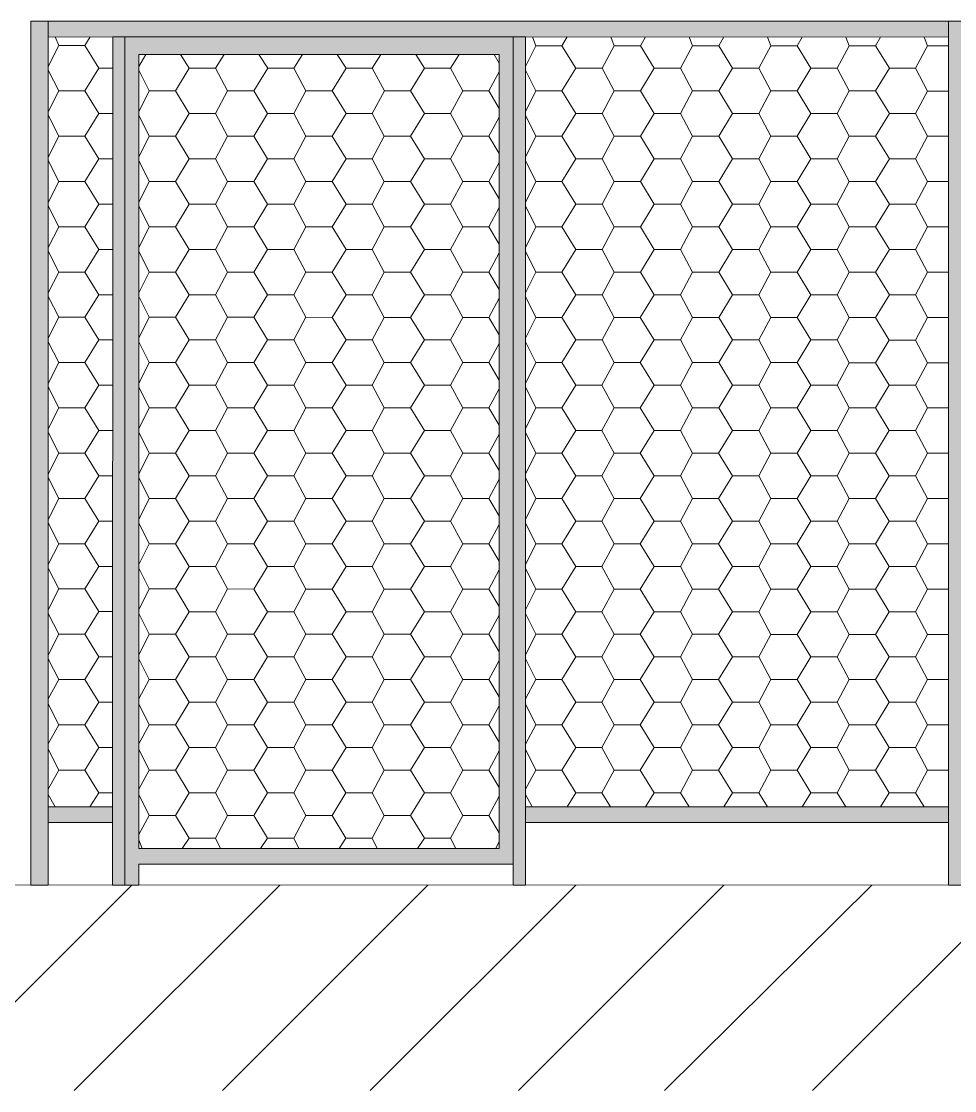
# Model space of a CAD drawing. Extents: x 3377 to 3790, y 1673 to 1846.
# Drawn here: x 3518.542 to 3520.81, y 1736.674 to 1739.272 of the extents above; entities that cross this region are included whole.
import ezdxf

# ---------------------------------------------------------------- set-up
doc = ezdxf.new("R2010")
doc.units = 0
doc.header["$LTSCALE"] = 2
doc.layers.add('PDF7_0', color=7, linetype='Continuous', true_color=0xc6c6c6)
doc.layers.add('PDF7_13-CORTE', color=7, linetype='Continuous', true_color=0xe3e3e3)
doc.layers.add('PDF7_07-HACHURIADO', color=7, linetype='Continuous')

msp = doc.modelspace()

# ---------------------------------------------------------------- linework, layer by layer
at = {"layer": 'PDF7_0', "color": 7, "lineweight": 0}
for points in [[(3518.5653, 1739.2725), (3518.5651, 1737.1737)], [(3520.7953, 1739.2724), (3520.7951, 1737.1736)], [(3519.7035, 1739.2344), (3519.7374, 1739.2344), (3519.7373, 1737.2244), (3518.8275, 1737.2245), (3518.8275, 1737.1737), (3518.7936, 1737.1737), (3518.7938, 1739.2345), (3518.8276, 1739.2344), (3519.7374, 1739.2344), (3519.7374, 1739.1921)], [(3519.767, 1739.2344), (3519.7669, 1737.1736)]]:
    msp.add_lwpolyline(points, dxfattribs=at)
for points in [[(3518.5653, 1739.2725), (3518.6076, 1739.2725), (3518.6074, 1737.1737), (3518.5651, 1737.1737)], [(3518.6074, 1737.1737), (3518.6076, 1739.2725)], [(3520.7953, 1739.2724), (3520.7953, 1739.2343), (3518.6076, 1739.2345), (3518.6076, 1739.2725)], [(3520.7953, 1739.2724), (3520.8334, 1739.2724), (3520.8332, 1737.1736), (3520.7951, 1737.1736)], [(3518.7642, 1739.2345), (3518.7938, 1739.2345), (3518.7936, 1737.1737), (3518.764, 1737.1737)], [(3519.7374, 1739.2344), (3519.767, 1739.2344), (3519.7669, 1737.1736), (3519.7373, 1737.1737)], [(3519.7034, 1737.2625), (3519.7035, 1739.1921), (3518.8276, 1739.1921), (3518.8275, 1737.2626)], [(3518.764, 1737.3641), (3518.764, 1737.3261), (3518.6075, 1737.3261), (3518.6075, 1737.3641)], [(3520.7951, 1737.364), (3520.7951, 1737.3259), (3519.7669, 1737.326), (3519.7669, 1737.3641)]]:
    msp.add_lwpolyline(points, close=True, dxfattribs=at)
at = {"layer": 'PDF7_0', "lineweight": 0}
for points in [[(3518.6245, 1739.2345), (3518.633, 1739.2133), (3518.6964, 1739.2133), (3518.7091, 1739.2345)], [(3519.7839, 1739.2344), (3519.7924, 1739.2132), (3519.8559, 1739.2132), (3519.8686, 1739.2344)], [(3519.9744, 1739.2344), (3519.9828, 1739.2132), (3520.0463, 1739.2132), (3520.059, 1739.2344)], [(3520.1648, 1739.2344), (3520.1732, 1739.2132), (3520.2367, 1739.2132), (3520.2494, 1739.2344)], [(3520.3552, 1739.2343), (3520.3637, 1739.2132), (3520.4271, 1739.2132), (3520.4398, 1739.2343)], [(3520.5456, 1739.2343), (3520.5541, 1739.2132), (3520.6175, 1739.2132), (3520.6302, 1739.2343)], [(3520.736, 1739.2343), (3520.7445, 1739.2132), (3520.7953, 1739.2132)], [(3518.6076, 1739.1625), (3518.633, 1739.2133)], [(3518.6964, 1739.2133), (3518.7303, 1739.1583), (3518.7641, 1739.1583)], [(3519.767, 1739.1625), (3519.7924, 1739.2132)], [(3519.8559, 1739.2132), (3519.8897, 1739.1582), (3519.9532, 1739.1582), (3519.9828, 1739.2132)], [(3520.0463, 1739.2132), (3520.0801, 1739.1582), (3520.1436, 1739.1582), (3520.1732, 1739.2132)], [(3520.2367, 1739.2132), (3520.2706, 1739.1582), (3520.334, 1739.1582), (3520.3637, 1739.2132)], [(3520.4271, 1739.2132), (3520.461, 1739.1582), (3520.5244, 1739.1582), (3520.5541, 1739.2132)], [(3520.6175, 1739.2132), (3520.6514, 1739.1582), (3520.7149, 1739.1582), (3520.7445, 1739.2132)], [(3518.8276, 1739.1625), (3518.8445, 1739.1921)], [(3518.9292, 1739.1921), (3518.9503, 1739.1583), (3519.0138, 1739.1583), (3519.035, 1739.1921)], [(3519.1196, 1739.1921), (3519.1408, 1739.1583), (3519.2042, 1739.1583), (3519.2254, 1739.1921)], [(3519.31, 1739.1921), (3519.3312, 1739.1582), (3519.3946, 1739.1582), (3519.4158, 1739.1921)], [(3519.5004, 1739.1921), (3519.5216, 1739.1582), (3519.5851, 1739.1582), (3519.6062, 1739.1921)], [(3519.7035, 1739.1709), (3519.6908, 1739.1921)], [(3518.6076, 1739.1541), (3518.633, 1739.1033), (3518.6964, 1739.1033), (3518.7303, 1739.1583)], [(3518.8276, 1739.1541), (3518.853, 1739.1033), (3518.9165, 1739.1033), (3518.9503, 1739.1583)], [(3519.0138, 1739.1583), (3519.0434, 1739.1033), (3519.1069, 1739.1033), (3519.1408, 1739.1583)], [(3519.2042, 1739.1583), (3519.2338, 1739.1032), (3519.2973, 1739.1032), (3519.3312, 1739.1582)], [(3519.3946, 1739.1582), (3519.4243, 1739.1032), (3519.4877, 1739.1032), (3519.5216, 1739.1582)], [(3519.5851, 1739.1582), (3519.6147, 1739.1032), (3519.6781, 1739.1032), (3519.7035, 1739.0609)], [(3519.767, 1739.154), (3519.7924, 1739.1032), (3519.8559, 1739.1032), (3519.8897, 1739.1582)], [(3519.9532, 1739.1582), (3519.9828, 1739.1032), (3520.0463, 1739.1032), (3520.0801, 1739.1582)], [(3520.1436, 1739.1582), (3520.1732, 1739.1032), (3520.2367, 1739.1032), (3520.2706, 1739.1582)], [(3520.334, 1739.1582), (3520.3636, 1739.1032), (3520.4271, 1739.1032), (3520.461, 1739.1582)], [(3520.5244, 1739.1582), (3520.5541, 1739.1032), (3520.6175, 1739.1032), (3520.6514, 1739.1582)], [(3520.7149, 1739.1582), (3520.7445, 1739.1031), (3520.7953, 1739.1031)], [(3519.6781, 1739.1032), (3519.7035, 1739.1498)], [(3518.6076, 1739.0525), (3518.633, 1739.1033)], [(3518.6964, 1739.1033), (3518.7303, 1739.0483), (3518.7641, 1739.0483)], [(3518.8276, 1739.0525), (3518.853, 1739.1033)], [(3518.9165, 1739.1033), (3518.9503, 1739.0483), (3519.0138, 1739.0483), (3519.0434, 1739.1033)], [(3519.1069, 1739.1033), (3519.1407, 1739.0482), (3519.2042, 1739.0482), (3519.2338, 1739.1032)], [(3519.2973, 1739.1032), (3519.3312, 1739.0482), (3519.3946, 1739.0482), (3519.4243, 1739.1032)], [(3519.4877, 1739.1032), (3519.5216, 1739.0482), (3519.585, 1739.0482), (3519.6147, 1739.1032)], [(3519.767, 1739.0524), (3519.7924, 1739.1032)], [(3519.8559, 1739.1032), (3519.8897, 1739.0482), (3519.9532, 1739.0482), (3519.9828, 1739.1032)], [(3520.0463, 1739.1032), (3520.0801, 1739.0482), (3520.1436, 1739.0482), (3520.1732, 1739.1032)], [(3520.2367, 1739.1032), (3520.2706, 1739.0482), (3520.334, 1739.0482), (3520.3636, 1739.1032)], [(3520.4271, 1739.1032), (3520.461, 1739.0482), (3520.5244, 1739.0481), (3520.5541, 1739.1032)], [(3520.6175, 1739.1032), (3520.6514, 1739.0481), (3520.7149, 1739.0481), (3520.7445, 1739.1031)], [(3518.6076, 1739.044), (3518.633, 1738.9933), (3518.6964, 1738.9933), (3518.7303, 1739.0483)], [(3518.8276, 1739.044), (3518.853, 1738.9933), (3518.9165, 1738.9932), (3518.9503, 1739.0483)], [(3519.0138, 1739.0483), (3519.0434, 1738.9932), (3519.1069, 1738.9932), (3519.1407, 1739.0482)], [(3519.2042, 1739.0482), (3519.2338, 1738.9932), (3519.2973, 1738.9932), (3519.3312, 1739.0482)], [(3519.3946, 1739.0482), (3519.4242, 1738.9932), (3519.4877, 1738.9932), (3519.5216, 1739.0482)], [(3519.585, 1739.0482), (3519.6147, 1738.9932), (3519.6781, 1738.9932), (3519.7035, 1738.9509)], [(3519.6781, 1738.9932), (3519.7035, 1739.0397)], [(3519.767, 1739.044), (3519.7924, 1738.9932), (3519.8559, 1738.9932), (3519.8897, 1739.0482)], [(3519.9532, 1739.0482), (3519.9828, 1738.9932), (3520.0463, 1738.9932), (3520.0801, 1739.0482)], [(3520.1436, 1739.0482), (3520.1732, 1738.9932), (3520.2367, 1738.9932), (3520.2706, 1739.0482)], [(3520.334, 1739.0482), (3520.3636, 1738.9932), (3520.4271, 1738.9931), (3520.461, 1739.0482)], [(3520.5244, 1739.0481), (3520.5541, 1738.9931), (3520.6175, 1738.9931), (3520.6514, 1739.0481)], [(3520.7149, 1739.0481), (3520.7445, 1738.9931), (3520.7953, 1738.9931)], [(3518.6076, 1738.9425), (3518.633, 1738.9933)], [(3518.6964, 1738.9933), (3518.7303, 1738.9383), (3518.7641, 1738.9382)], [(3518.8276, 1738.9425), (3518.853, 1738.9933)], [(3518.9165, 1738.9932), (3518.9503, 1738.9382), (3519.0138, 1738.9382), (3519.0434, 1738.9932)], [(3519.1069, 1738.9932), (3519.1407, 1738.9382), (3519.2042, 1738.9382), (3519.2338, 1738.9932)], [(3519.2973, 1738.9932), (3519.3312, 1738.9382), (3519.3946, 1738.9382), (3519.4242, 1738.9932)], [(3519.4877, 1738.9932), (3519.5216, 1738.9382), (3519.585, 1738.9382), (3519.6147, 1738.9932)], [(3519.767, 1738.9424), (3519.7924, 1738.9932)], [(3519.8559, 1738.9932), (3519.8897, 1738.9382), (3519.9532, 1738.9382), (3519.9828, 1738.9932)], [(3520.0463, 1738.9932), (3520.0801, 1738.9382), (3520.1436, 1738.9382), (3520.1732, 1738.9932)], [(3520.2367, 1738.9932), (3520.2705, 1738.9381), (3520.334, 1738.9381), (3520.3636, 1738.9932)], [(3520.4271, 1738.9931), (3520.461, 1738.9381), (3520.5244, 1738.9381), (3520.5541, 1738.9931)], [(3520.6175, 1738.9931), (3520.6514, 1738.9381), (3520.7148, 1738.9381), (3520.7445, 1738.9931)], [(3518.6076, 1738.934), (3518.633, 1738.8832), (3518.6964, 1738.8832), (3518.7303, 1738.9383)], [(3518.8276, 1738.934), (3518.853, 1738.8832), (3518.9165, 1738.8832), (3518.9503, 1738.9382)], [(3519.0138, 1738.9382), (3519.0434, 1738.8832), (3519.1069, 1738.8832), (3519.1407, 1738.9382)], [(3519.2042, 1738.9382), (3519.2338, 1738.8832), (3519.2973, 1738.8832), (3519.3312, 1738.9382)], [(3519.3946, 1738.9382), (3519.4242, 1738.8832), (3519.4877, 1738.8832), (3519.5216, 1738.9382)], [(3519.585, 1738.9382), (3519.6147, 1738.8832), (3519.6781, 1738.8832), (3519.7035, 1738.8409)], [(3519.6781, 1738.8832), (3519.7035, 1738.9297)], [(3519.767, 1738.9339), (3519.7924, 1738.8832), (3519.8559, 1738.8832), (3519.8897, 1738.9382)], [(3519.9532, 1738.9382), (3519.9828, 1738.8832), (3520.0463, 1738.8832), (3520.0801, 1738.9382)], [(3520.1436, 1738.9382), (3520.1732, 1738.8831), (3520.2367, 1738.8831), (3520.2705, 1738.9381)], [(3520.334, 1738.9381), (3520.3636, 1738.8831), (3520.4271, 1738.8831), (3520.461, 1738.9381)], [(3520.5244, 1738.9381), (3520.554, 1738.8831), (3520.6175, 1738.8831), (3520.6514, 1738.9381)], [(3520.7148, 1738.9381), (3520.7445, 1738.8831), (3520.7952, 1738.8831)], [(3518.6076, 1738.8325), (3518.633, 1738.8832)], [(3518.6964, 1738.8832), (3518.7303, 1738.8282), (3518.7641, 1738.8282)], [(3518.8276, 1738.8325), (3518.853, 1738.8832)], [(3518.9165, 1738.8832), (3518.9503, 1738.8282), (3519.0138, 1738.8282), (3519.0434, 1738.8832)], [(3519.1069, 1738.8832), (3519.1407, 1738.8282), (3519.2042, 1738.8282), (3519.2338, 1738.8832)], [(3519.2973, 1738.8832), (3519.3311, 1738.8282), (3519.3946, 1738.8282), (3519.4242, 1738.8832)], [(3519.4877, 1738.8832), (3519.5216, 1738.8282), (3519.585, 1738.8282), (3519.6147, 1738.8832)], [(3519.767, 1738.8324), (3519.7924, 1738.8832)], [(3519.8559, 1738.8832), (3519.8897, 1738.8282), (3519.9532, 1738.8281), (3519.9828, 1738.8832)], [(3520.0463, 1738.8832), (3520.0801, 1738.8281), (3520.1436, 1738.8281), (3520.1732, 1738.8831)], [(3520.2367, 1738.8831), (3520.2705, 1738.8281), (3520.334, 1738.8281), (3520.3636, 1738.8831)], [(3520.4271, 1738.8831), (3520.461, 1738.8281), (3520.5244, 1738.8281), (3520.554, 1738.8831)], [(3520.6175, 1738.8831), (3520.6514, 1738.8281), (3520.7148, 1738.8281), (3520.7445, 1738.8831)], [(3518.6076, 1738.824), (3518.6329, 1738.7732), (3518.6964, 1738.7732), (3518.7303, 1738.8282)], [(3518.8276, 1738.824), (3518.853, 1738.7732), (3518.9165, 1738.7732), (3518.9503, 1738.8282)], [(3519.0138, 1738.8282), (3519.0434, 1738.7732), (3519.1069, 1738.7732), (3519.1407, 1738.8282)], [(3519.2042, 1738.8282), (3519.2338, 1738.7732), (3519.2973, 1738.7732), (3519.3311, 1738.8282)], [(3519.3946, 1738.8282), (3519.4242, 1738.7732), (3519.4877, 1738.7732), (3519.5216, 1738.8282)], [(3519.585, 1738.8282), (3519.6147, 1738.7732), (3519.6781, 1738.7732), (3519.7035, 1738.7308)], [(3519.6781, 1738.7732), (3519.7035, 1738.8197)], [(3519.767, 1738.8239), (3519.7924, 1738.7732), (3519.8558, 1738.7731), (3519.8897, 1738.8282)], [(3519.9532, 1738.8281), (3519.9828, 1738.7731), (3520.0463, 1738.7731), (3520.0801, 1738.8281)], [(3520.1436, 1738.8281), (3520.1732, 1738.7731), (3520.2367, 1738.7731), (3520.2705, 1738.8281)], [(3520.334, 1738.8281), (3520.3636, 1738.7731), (3520.4271, 1738.7731), (3520.461, 1738.8281)], [(3520.5244, 1738.8281), (3520.554, 1738.7731), (3520.6175, 1738.7731), (3520.6514, 1738.8281)], [(3520.7148, 1738.8281), (3520.7445, 1738.7731), (3520.7952, 1738.7731)], [(3518.6076, 1738.7225), (3518.6329, 1738.7732)], [(3518.6964, 1738.7732), (3518.7303, 1738.7182), (3518.7641, 1738.7182)], [(3518.8276, 1738.7224), (3518.853, 1738.7732)], [(3518.9165, 1738.7732), (3518.9503, 1738.7182), (3519.0138, 1738.7182), (3519.0434, 1738.7732)], [(3519.1069, 1738.7732), (3519.1407, 1738.7182), (3519.2042, 1738.7182), (3519.2338, 1738.7732)], [(3519.2973, 1738.7732), (3519.3311, 1738.7182), (3519.3946, 1738.7182), (3519.4242, 1738.7732)], [(3519.4877, 1738.7732), (3519.5216, 1738.7182), (3519.585, 1738.7182), (3519.6147, 1738.7732)], [(3519.767, 1738.7224), (3519.7924, 1738.7732)], [(3519.8558, 1738.7731), (3519.8897, 1738.7181), (3519.9532, 1738.7181), (3519.9828, 1738.7731)], [(3520.0463, 1738.7731), (3520.0801, 1738.7181), (3520.1436, 1738.7181), (3520.1732, 1738.7731)], [(3520.2367, 1738.7731), (3520.2705, 1738.7181), (3520.334, 1738.7181), (3520.3636, 1738.7731)], [(3520.4271, 1738.7731), (3520.4609, 1738.7181), (3520.5244, 1738.7181), (3520.554, 1738.7731)], [(3520.6175, 1738.7731), (3520.6514, 1738.7181), (3520.7148, 1738.7181), (3520.7445, 1738.7731)], [(3518.6076, 1738.714), (3518.6329, 1738.6632), (3518.6964, 1738.6632), (3518.7303, 1738.7182)], [(3518.8276, 1738.714), (3518.853, 1738.6632), (3518.9164, 1738.6632), (3518.9503, 1738.7182)], [(3519.0138, 1738.7182), (3519.0434, 1738.6632), (3519.1069, 1738.6632), (3519.1407, 1738.7182)], [(3519.2042, 1738.7182), (3519.2338, 1738.6632), (3519.2973, 1738.6632), (3519.3311, 1738.7182)], [(3519.3946, 1738.7182), (3519.4242, 1738.6632), (3519.4877, 1738.6632), (3519.5216, 1738.7182)], [(3519.585, 1738.7182), (3519.6146, 1738.6631), (3519.6781, 1738.6631), (3519.7035, 1738.6208)], [(3519.767, 1738.7139), (3519.7924, 1738.6631), (3519.8558, 1738.6631), (3519.8897, 1738.7181)], [(3519.9532, 1738.7181), (3519.9828, 1738.6631), (3520.0463, 1738.6631), (3520.0801, 1738.7181)], [(3520.1436, 1738.7181), (3520.1732, 1738.6631), (3520.2367, 1738.6631), (3520.2705, 1738.7181)], [(3520.334, 1738.7181), (3520.3636, 1738.6631), (3520.4271, 1738.6631), (3520.4609, 1738.7181)], [(3520.5244, 1738.7181), (3520.554, 1738.6631), (3520.6175, 1738.6631), (3520.6514, 1738.7181)], [(3520.7148, 1738.7181), (3520.7445, 1738.6631), (3520.7952, 1738.6631)], [(3519.6781, 1738.6631), (3519.7035, 1738.7097)], [(3518.6075, 1738.6124), (3518.6329, 1738.6632)], [(3518.6964, 1738.6632), (3518.7303, 1738.6082), (3518.7641, 1738.6082)], [(3518.8276, 1738.6124), (3518.853, 1738.6632)], [(3518.9164, 1738.6632), (3518.9503, 1738.6082), (3519.0138, 1738.6082), (3519.0434, 1738.6632)], [(3519.1069, 1738.6632), (3519.1407, 1738.6082), (3519.2042, 1738.6082), (3519.2338, 1738.6632)], [(3519.2973, 1738.6632), (3519.3311, 1738.6082), (3519.3946, 1738.6081), (3519.4242, 1738.6632)], [(3519.4877, 1738.6632), (3519.5215, 1738.6081), (3519.585, 1738.6081), (3519.6146, 1738.6631)], [(3519.767, 1738.6124), (3519.7924, 1738.6631)], [(3519.8558, 1738.6631), (3519.8897, 1738.6081), (3519.9532, 1738.6081), (3519.9828, 1738.6631)], [(3520.0463, 1738.6631), (3520.0801, 1738.6081), (3520.1436, 1738.6081), (3520.1732, 1738.6631)], [(3520.2367, 1738.6631), (3520.2705, 1738.6081), (3520.334, 1738.6081), (3520.3636, 1738.6631)], [(3520.4271, 1738.6631), (3520.4609, 1738.6081), (3520.5244, 1738.6081), (3520.554, 1738.6631)], [(3520.6175, 1738.6631), (3520.6514, 1738.6081), (3520.7148, 1738.6081), (3520.7445, 1738.6631)], [(3518.6075, 1738.604), (3518.6329, 1738.5532), (3518.6964, 1738.5532), (3518.7303, 1738.6082)], [(3518.8276, 1738.604), (3518.853, 1738.5532), (3518.9164, 1738.5532), (3518.9503, 1738.6082)], [(3519.0138, 1738.6082), (3519.0434, 1738.5532), (3519.1069, 1738.5532), (3519.1407, 1738.6082)], [(3519.2042, 1738.6082), (3519.2338, 1738.5532), (3519.2973, 1738.5531), (3519.3311, 1738.6082)], [(3519.3946, 1738.6081), (3519.4242, 1738.5531), (3519.4877, 1738.5531), (3519.5215, 1738.6081)], [(3519.585, 1738.6081), (3519.6146, 1738.5531), (3519.6781, 1738.5531), (3519.7035, 1738.5108)], [(3519.6781, 1738.5531), (3519.7035, 1738.5997)], [(3519.767, 1738.6039), (3519.7924, 1738.5531), (3519.8558, 1738.5531), (3519.8897, 1738.6081)], [(3519.9532, 1738.6081), (3519.9828, 1738.5531), (3520.0462, 1738.5531), (3520.0801, 1738.6081)], [(3520.1436, 1738.6081), (3520.1732, 1738.5531), (3520.2367, 1738.5531), (3520.2705, 1738.6081)], [(3520.334, 1738.6081), (3520.3636, 1738.5531), (3520.4271, 1738.5531), (3520.4609, 1738.6081)], [(3520.5244, 1738.6081), (3520.554, 1738.5531), (3520.6175, 1738.5531), (3520.6514, 1738.6081)], [(3520.7148, 1738.6081), (3520.7444, 1738.5531), (3520.7952, 1738.553)], [(3518.6075, 1738.5024), (3518.6329, 1738.5532)], [(3518.6964, 1738.5532), (3518.7303, 1738.4982), (3518.7641, 1738.4982)], [(3518.8276, 1738.5024), (3518.853, 1738.5532)], [(3518.9164, 1738.5532), (3518.9503, 1738.4982), (3519.0138, 1738.4982), (3519.0434, 1738.5532)], [(3519.1069, 1738.5532), (3519.1407, 1738.4981), (3519.2042, 1738.4981), (3519.2338, 1738.5532)], [(3519.2973, 1738.5531), (3519.3311, 1738.4981), (3519.3946, 1738.4981), (3519.4242, 1738.5531)], [(3519.4877, 1738.5531), (3519.5215, 1738.4981), (3519.585, 1738.4981), (3519.6146, 1738.5531)], [(3519.767, 1738.5023), (3519.7924, 1738.5531)], [(3519.8558, 1738.5531), (3519.8897, 1738.4981), (3519.9532, 1738.4981), (3519.9828, 1738.5531)], [(3520.0462, 1738.5531), (3520.0801, 1738.4981), (3520.1436, 1738.4981), (3520.1732, 1738.5531)], [(3520.2367, 1738.5531), (3520.2705, 1738.4981), (3520.334, 1738.4981), (3520.3636, 1738.5531)], [(3520.4271, 1738.5531), (3520.4609, 1738.4981), (3520.5244, 1738.4981), (3520.554, 1738.5531)], [(3520.6175, 1738.5531), (3520.6513, 1738.498), (3520.7148, 1738.498), (3520.7444, 1738.5531)], [(3518.6075, 1738.494), (3518.6329, 1738.4432), (3518.6964, 1738.4432), (3518.7303, 1738.4982)], [(3518.8276, 1738.4939), (3518.853, 1738.4432), (3518.9164, 1738.4432), (3518.9503, 1738.4982)], [(3519.0138, 1738.4982), (3519.0434, 1738.4431), (3519.1069, 1738.4431), (3519.1407, 1738.4981)], [(3519.2042, 1738.4981), (3519.2338, 1738.4431), (3519.2973, 1738.4431), (3519.3311, 1738.4981)], [(3519.3946, 1738.4981), (3519.4242, 1738.4431), (3519.4877, 1738.4431), (3519.5215, 1738.4981)], [(3519.585, 1738.4981), (3519.6146, 1738.4431), (3519.6781, 1738.4431), (3519.7035, 1738.4008)], [(3519.6781, 1738.4431), (3519.7035, 1738.4896)], [(3519.767, 1738.4939), (3519.7924, 1738.4431), (3519.8558, 1738.4431), (3519.8897, 1738.4981)], [(3519.9532, 1738.4981), (3519.9828, 1738.4431), (3520.0462, 1738.4431), (3520.0801, 1738.4981)], [(3520.1436, 1738.4981), (3520.1732, 1738.4431), (3520.2367, 1738.4431), (3520.2705, 1738.4981)], [(3520.334, 1738.4981), (3520.3636, 1738.4431), (3520.4271, 1738.4431), (3520.4609, 1738.4981)], [(3520.5244, 1738.4981), (3520.554, 1738.443), (3520.6175, 1738.443), (3520.6513, 1738.498)], [(3520.7148, 1738.498), (3520.7444, 1738.443), (3520.7952, 1738.443)], [(3518.6075, 1738.3924), (3518.6329, 1738.4432)], [(3518.6964, 1738.4432), (3518.7302, 1738.3882), (3518.7641, 1738.3882)], [(3518.8276, 1738.3924), (3518.853, 1738.4432)], [(3518.9164, 1738.4432), (3518.9503, 1738.3881), (3519.0138, 1738.3881), (3519.0434, 1738.4431)], [(3519.1069, 1738.4431), (3519.1407, 1738.3881), (3519.2042, 1738.3881), (3519.2338, 1738.4431)], [(3519.2973, 1738.4431), (3519.3311, 1738.3881), (3519.3946, 1738.3881), (3519.4242, 1738.4431)], [(3519.4877, 1738.4431), (3519.5215, 1738.3881), (3519.585, 1738.3881), (3519.6146, 1738.4431)], [(3519.767, 1738.3923), (3519.7924, 1738.4431)], [(3519.8558, 1738.4431), (3519.8897, 1738.3881), (3519.9531, 1738.3881), (3519.9828, 1738.4431)], [(3520.0462, 1738.4431), (3520.0801, 1738.3881), (3520.1436, 1738.3881), (3520.1732, 1738.4431)], [(3520.2367, 1738.4431), (3520.2705, 1738.3881), (3520.334, 1738.388), (3520.3636, 1738.4431)], [(3520.4271, 1738.4431), (3520.4609, 1738.388), (3520.5244, 1738.388), (3520.554, 1738.443)], [(3520.6175, 1738.443), (3520.6513, 1738.388), (3520.7148, 1738.388), (3520.7444, 1738.443)], [(3518.6075, 1738.3839), (3518.6329, 1738.3332), (3518.6964, 1738.3331), (3518.7302, 1738.3882)], [(3518.8276, 1738.3839), (3518.853, 1738.3331), (3518.9164, 1738.3331), (3518.9503, 1738.3881)], [(3519.0138, 1738.3881), (3519.0434, 1738.3331), (3519.1068, 1738.3331), (3519.1407, 1738.3881)], [(3519.2042, 1738.3881), (3519.2338, 1738.3331), (3519.2973, 1738.3331), (3519.3311, 1738.3881)], [(3519.3946, 1738.3881), (3519.4242, 1738.3331), (3519.4877, 1738.3331), (3519.5215, 1738.3881)], [(3519.585, 1738.3881), (3519.6146, 1738.3331), (3519.6781, 1738.3331), (3519.7035, 1738.2908)], [(3519.6781, 1738.3331), (3519.7035, 1738.3796)], [(3519.767, 1738.3839), (3519.7923, 1738.3331), (3519.8558, 1738.3331), (3519.8897, 1738.3881)], [(3519.9531, 1738.3881), (3519.9828, 1738.3331), (3520.0462, 1738.3331), (3520.0801, 1738.3881)], [(3520.1436, 1738.3881), (3520.1732, 1738.3331), (3520.2367, 1738.333), (3520.2705, 1738.3881)], [(3520.334, 1738.388), (3520.3636, 1738.333), (3520.4271, 1738.333), (3520.4609, 1738.388)], [(3520.5244, 1738.388), (3520.554, 1738.333), (3520.6175, 1738.333), (3520.6513, 1738.388)], [(3520.7148, 1738.388), (3520.7444, 1738.333), (3520.7952, 1738.333)], [(3518.6075, 1738.2824), (3518.6329, 1738.3332)], [(3518.6964, 1738.3331), (3518.7302, 1738.2781), (3518.7641, 1738.2781)], [(3518.8276, 1738.2824), (3518.853, 1738.3331)], [(3518.9164, 1738.3331), (3518.9503, 1738.2781), (3519.0137, 1738.2781), (3519.0434, 1738.3331)], [(3519.1068, 1738.3331), (3519.1407, 1738.2781), (3519.2042, 1738.2781), (3519.2338, 1738.3331)], [(3519.2973, 1738.3331), (3519.3311, 1738.2781), (3519.3946, 1738.2781), (3519.4242, 1738.3331)], [(3519.4877, 1738.3331), (3519.5215, 1738.2781), (3519.585, 1738.2781), (3519.6146, 1738.3331)], [(3519.767, 1738.2823), (3519.7923, 1738.3331)], [(3519.8558, 1738.3331), (3519.8897, 1738.2781), (3519.9531, 1738.2781), (3519.9828, 1738.3331)], [(3520.0462, 1738.3331), (3520.0801, 1738.278), (3520.1436, 1738.278), (3520.1732, 1738.3331)], [(3520.2367, 1738.333), (3520.2705, 1738.278), (3520.334, 1738.278), (3520.3636, 1738.333)], [(3520.4271, 1738.333), (3520.4609, 1738.278), (3520.5244, 1738.278), (3520.554, 1738.333)], [(3520.6175, 1738.333), (3520.6513, 1738.278), (3520.7148, 1738.278), (3520.7444, 1738.333)], [(3518.6075, 1738.2739), (3518.6329, 1738.2231), (3518.6964, 1738.2231), (3518.7302, 1738.2781)], [(3518.8276, 1738.2739), (3518.8529, 1738.2231), (3518.9164, 1738.2231), (3518.9503, 1738.2781)], [(3519.0137, 1738.2781), (3519.0434, 1738.2231), (3519.1068, 1738.2231), (3519.1407, 1738.2781)], [(3519.2042, 1738.2781), (3519.2338, 1738.2231), (3519.2973, 1738.2231), (3519.3311, 1738.2781)], [(3519.3946, 1738.2781), (3519.4242, 1738.2231), (3519.4877, 1738.2231), (3519.5215, 1738.2781)], [(3519.585, 1738.2781), (3519.6146, 1738.2231), (3519.6781, 1738.2231), (3519.7035, 1738.1807)], [(3519.767, 1738.2738), (3519.7923, 1738.2231), (3519.8558, 1738.2231), (3519.8897, 1738.2781)], [(3519.9531, 1738.2781), (3519.9828, 1738.223), (3520.0462, 1738.223), (3520.0801, 1738.278)], [(3520.1436, 1738.278), (3520.1732, 1738.223), (3520.2366, 1738.223), (3520.2705, 1738.278)], [(3520.334, 1738.278), (3520.3636, 1738.223), (3520.4271, 1738.223), (3520.4609, 1738.278)], [(3520.5244, 1738.278), (3520.554, 1738.223), (3520.6175, 1738.223), (3520.6513, 1738.278)], [(3520.7148, 1738.278), (3520.7444, 1738.223), (3520.7952, 1738.223)], [(3519.6781, 1738.2231), (3519.7035, 1738.2696)], [(3518.6075, 1738.1724), (3518.6329, 1738.2231)], [(3518.6964, 1738.2231), (3518.7302, 1738.1681), (3518.7641, 1738.1681)], [(3518.8276, 1738.1723), (3518.8529, 1738.2231)], [(3518.9164, 1738.2231), (3518.9503, 1738.1681), (3519.0137, 1738.1681), (3519.0434, 1738.2231)], [(3519.1068, 1738.2231), (3519.1407, 1738.1681), (3519.2042, 1738.1681), (3519.2338, 1738.2231)], [(3519.2973, 1738.2231), (3519.3311, 1738.1681), (3519.3946, 1738.1681), (3519.4242, 1738.2231)], [(3519.4877, 1738.2231), (3519.5215, 1738.1681), (3519.585, 1738.1681), (3519.6146, 1738.2231)], [(3519.7669, 1738.1723), (3519.7923, 1738.2231)], [(3519.8558, 1738.2231), (3519.8897, 1738.168), (3519.9531, 1738.168), (3519.9828, 1738.223)], [(3520.0462, 1738.223), (3520.0801, 1738.168), (3520.1435, 1738.168), (3520.1732, 1738.223)], [(3520.2366, 1738.223), (3520.2705, 1738.168), (3520.334, 1738.168), (3520.3636, 1738.223)], [(3520.4271, 1738.223), (3520.4609, 1738.168), (3520.5244, 1738.168), (3520.554, 1738.223)], [(3520.6175, 1738.223), (3520.6513, 1738.168), (3520.7148, 1738.168), (3520.7444, 1738.223)], [(3518.6075, 1738.1639), (3518.6329, 1738.1131), (3518.6964, 1738.1131), (3518.7302, 1738.1681)], [(3518.8276, 1738.1639), (3518.8529, 1738.1131), (3518.9164, 1738.1131), (3518.9503, 1738.1681)], [(3519.0137, 1738.1681), (3519.0434, 1738.1131), (3519.1068, 1738.1131), (3519.1407, 1738.1681)], [(3519.2042, 1738.1681), (3519.2338, 1738.1131), (3519.2972, 1738.1131), (3519.3311, 1738.1681)], [(3519.3946, 1738.1681), (3519.4242, 1738.1131), (3519.4877, 1738.1131), (3519.5215, 1738.1681)], [(3519.585, 1738.1681), (3519.6146, 1738.1131), (3519.6781, 1738.113), (3519.7035, 1738.0707)], [(3519.7669, 1738.1638), (3519.7923, 1738.113), (3519.8558, 1738.113), (3519.8897, 1738.168)], [(3519.9531, 1738.168), (3519.9827, 1738.113), (3520.0462, 1738.113), (3520.0801, 1738.168)], [(3520.1435, 1738.168), (3520.1732, 1738.113), (3520.2366, 1738.113), (3520.2705, 1738.168)], [(3520.334, 1738.168), (3520.3636, 1738.113), (3520.4271, 1738.113), (3520.4609, 1738.168)], [(3520.5244, 1738.168), (3520.554, 1738.113), (3520.6175, 1738.113), (3520.6513, 1738.168)], [(3520.7148, 1738.168), (3520.7444, 1738.113), (3520.7952, 1738.113)], [(3519.6781, 1738.113), (3519.7035, 1738.1596)], [(3518.6075, 1738.0623), (3518.6329, 1738.1131)], [(3518.6964, 1738.1131), (3518.7302, 1738.0581), (3518.7641, 1738.0581)], [(3518.8275, 1738.0623), (3518.8529, 1738.1131)], [(3518.9164, 1738.1131), (3518.9503, 1738.0581), (3519.0137, 1738.0581), (3519.0434, 1738.1131)], [(3519.1068, 1738.1131), (3519.1407, 1738.0581), (3519.2041, 1738.0581), (3519.2338, 1738.1131)], [(3519.2972, 1738.1131), (3519.3311, 1738.0581), (3519.3946, 1738.0581), (3519.4242, 1738.1131)], [(3519.4877, 1738.1131), (3519.5215, 1738.058), (3519.585, 1738.058), (3519.6146, 1738.1131)], [(3519.7669, 1738.0623), (3519.7923, 1738.113)], [(3519.8558, 1738.113), (3519.8897, 1738.058), (3519.9531, 1738.058), (3519.9827, 1738.113)], [(3520.0462, 1738.113), (3520.0801, 1738.058), (3520.1435, 1738.058), (3520.1732, 1738.113)], [(3520.2366, 1738.113), (3520.2705, 1738.058), (3520.334, 1738.058), (3520.3636, 1738.113)], [(3520.4271, 1738.113), (3520.4609, 1738.058), (3520.5244, 1738.058), (3520.554, 1738.113)], [(3520.6175, 1738.113), (3520.6513, 1738.058), (3520.7148, 1738.058), (3520.7444, 1738.113)], [(3518.6075, 1738.0539), (3518.6329, 1738.0031), (3518.6964, 1738.0031), (3518.7302, 1738.0581)], [(3518.8275, 1738.0539), (3518.8529, 1738.0031), (3518.9164, 1738.0031), (3518.9503, 1738.0581)], [(3519.0137, 1738.0581), (3519.0433, 1738.0031), (3519.1068, 1738.0031), (3519.1407, 1738.0581)], [(3519.2041, 1738.0581), (3519.2338, 1738.0031), (3519.2972, 1738.0031), (3519.3311, 1738.0581)], [(3519.3946, 1738.0581), (3519.4242, 1738.003), (3519.4877, 1738.003), (3519.5215, 1738.058)], [(3519.585, 1738.058), (3519.6146, 1738.003), (3519.6781, 1738.003), (3519.7035, 1737.9607)], [(3519.6781, 1738.003), (3519.7035, 1738.0496)], [(3519.7669, 1738.0538), (3519.7923, 1738.003), (3519.8558, 1738.003), (3519.8897, 1738.058)], [(3519.9531, 1738.058), (3519.9827, 1738.003), (3520.0462, 1738.003), (3520.0801, 1738.058)], [(3520.1435, 1738.058), (3520.1732, 1738.003), (3520.2366, 1738.003), (3520.2705, 1738.058)], [(3520.334, 1738.058), (3520.3636, 1738.003), (3520.427, 1738.003), (3520.4609, 1738.058)], [(3520.5244, 1738.058), (3520.554, 1738.003), (3520.6175, 1738.003), (3520.6513, 1738.058)], [(3520.7148, 1738.058), (3520.7444, 1738.003), (3520.7952, 1738.003)], [(3518.6075, 1737.9523), (3518.6329, 1738.0031)], [(3518.6964, 1738.0031), (3518.7302, 1737.9481), (3518.7641, 1737.9481)], [(3518.8275, 1737.9523), (3518.8529, 1738.0031)], [(3518.9164, 1738.0031), (3518.9503, 1737.9481), (3519.0137, 1737.9481), (3519.0433, 1738.0031)], [(3519.1068, 1738.0031), (3519.1407, 1737.9481), (3519.2041, 1737.9481), (3519.2338, 1738.0031)], [(3519.2972, 1738.0031), (3519.3311, 1737.948), (3519.3946, 1737.948), (3519.4242, 1738.003)], [(3519.4877, 1738.003), (3519.5215, 1737.948), (3519.585, 1737.948), (3519.6146, 1738.003)], [(3519.7669, 1737.9522), (3519.7923, 1738.003)], [(3519.8558, 1738.003), (3519.8896, 1737.948), (3519.9531, 1737.948), (3519.9827, 1738.003)], [(3520.0462, 1738.003), (3520.0801, 1737.948), (3520.1435, 1737.948), (3520.1732, 1738.003)], [(3520.2366, 1738.003), (3520.2705, 1737.948), (3520.3339, 1737.948), (3520.3636, 1738.003)], [(3520.427, 1738.003), (3520.4609, 1737.948), (3520.5244, 1737.948), (3520.554, 1738.003)], [(3520.6175, 1738.003), (3520.6513, 1737.948), (3520.7148, 1737.9479), (3520.7444, 1738.003)], [(3518.6075, 1737.9439), (3518.6329, 1737.8931), (3518.6964, 1737.8931), (3518.7302, 1737.9481)], [(3518.8275, 1737.9438), (3518.8529, 1737.8931), (3518.9164, 1737.8931), (3518.9503, 1737.9481)], [(3519.0137, 1737.9481), (3519.0433, 1737.8931), (3519.1068, 1737.893), (3519.1407, 1737.9481)], [(3519.2041, 1737.9481), (3519.2338, 1737.893), (3519.2972, 1737.893), (3519.3311, 1737.948)], [(3519.3946, 1737.948), (3519.4242, 1737.893), (3519.4876, 1737.893), (3519.5215, 1737.948)], [(3519.585, 1737.948), (3519.6146, 1737.893), (3519.6781, 1737.893), (3519.7035, 1737.8507)], [(3519.6781, 1737.893), (3519.7035, 1737.9396)], [(3519.7669, 1737.9438), (3519.7923, 1737.893), (3519.8558, 1737.893), (3519.8896, 1737.948)], [(3519.9531, 1737.948), (3519.9827, 1737.893), (3520.0462, 1737.893), (3520.0801, 1737.948)], [(3520.1435, 1737.948), (3520.1731, 1737.893), (3520.2366, 1737.893), (3520.2705, 1737.948)], [(3520.3339, 1737.948), (3520.3636, 1737.893), (3520.427, 1737.893), (3520.4609, 1737.948)], [(3520.5244, 1737.948), (3520.554, 1737.893), (3520.6175, 1737.8929), (3520.6513, 1737.948)], [(3520.7148, 1737.9479), (3520.7444, 1737.8929), (3520.7952, 1737.8929)], [(3518.6075, 1737.8423), (3518.6329, 1737.8931)], [(3518.6964, 1737.8931), (3518.7302, 1737.8381), (3518.7641, 1737.8381)], [(3518.8275, 1737.8423), (3518.8529, 1737.8931)], [(3518.9164, 1737.8931), (3518.9502, 1737.838), (3519.0137, 1737.838), (3519.0433, 1737.8931)], [(3519.1068, 1737.893), (3519.1407, 1737.838), (3519.2041, 1737.838), (3519.2338, 1737.893)], [(3519.2972, 1737.893), (3519.3311, 1737.838), (3519.3946, 1737.838), (3519.4242, 1737.893)], [(3519.4876, 1737.893), (3519.5215, 1737.838), (3519.585, 1737.838), (3519.6146, 1737.893)], [(3519.7669, 1737.8422), (3519.7923, 1737.893)], [(3519.8558, 1737.893), (3519.8896, 1737.838), (3519.9531, 1737.838), (3519.9827, 1737.893)], [(3520.0462, 1737.893), (3520.0801, 1737.838), (3520.1435, 1737.838), (3520.1731, 1737.893)], [(3520.2366, 1737.893), (3520.2705, 1737.838), (3520.3339, 1737.838), (3520.3636, 1737.893)], [(3520.427, 1737.893), (3520.4609, 1737.8379), (3520.5244, 1737.8379), (3520.554, 1737.893)], [(3520.6175, 1737.8929), (3520.6513, 1737.8379), (3520.7148, 1737.8379), (3520.7444, 1737.8929)], [(3518.6075, 1737.8338), (3518.6329, 1737.7831), (3518.6964, 1737.7831), (3518.7302, 1737.8381)], [(3518.8275, 1737.8338), (3518.8529, 1737.783), (3518.9164, 1737.783), (3518.9502, 1737.838)], [(3519.0137, 1737.838), (3519.0433, 1737.783), (3519.1068, 1737.783), (3519.1407, 1737.838)], [(3519.2041, 1737.838), (3519.2338, 1737.783), (3519.2972, 1737.783), (3519.3311, 1737.838)], [(3519.3946, 1737.838), (3519.4242, 1737.783), (3519.4876, 1737.783), (3519.5215, 1737.838)], [(3519.585, 1737.838), (3519.6146, 1737.783), (3519.6781, 1737.783), (3519.7034, 1737.7407)], [(3519.7669, 1737.8338), (3519.7923, 1737.783), (3519.8558, 1737.783), (3519.8896, 1737.838)], [(3519.9531, 1737.838), (3519.9827, 1737.783), (3520.0462, 1737.783), (3520.0801, 1737.838)], [(3520.1435, 1737.838), (3520.1731, 1737.783), (3520.2366, 1737.783), (3520.2705, 1737.838)], [(3520.3339, 1737.838), (3520.3636, 1737.7829), (3520.427, 1737.7829), (3520.4609, 1737.8379)], [(3520.5244, 1737.8379), (3520.554, 1737.7829), (3520.6174, 1737.7829), (3520.6513, 1737.8379)], [(3520.7148, 1737.8379), (3520.7444, 1737.7829), (3520.7952, 1737.7829)], [(3519.6781, 1737.783), (3519.7034, 1737.8295)], [(3518.6075, 1737.7323), (3518.6329, 1737.7831)], [(3518.6964, 1737.7831), (3518.7302, 1737.728), (3518.7641, 1737.728)], [(3518.8275, 1737.7323), (3518.8529, 1737.783)], [(3518.9164, 1737.783), (3518.9502, 1737.728), (3519.0137, 1737.728), (3519.0433, 1737.783)], [(3519.1068, 1737.783), (3519.1407, 1737.728), (3519.2041, 1737.728), (3519.2338, 1737.783)], [(3519.2972, 1737.783), (3519.3311, 1737.728), (3519.3945, 1737.728), (3519.4242, 1737.783)], [(3519.4876, 1737.783), (3519.5215, 1737.728), (3519.585, 1737.728), (3519.6146, 1737.783)], [(3519.7669, 1737.7322), (3519.7923, 1737.783)], [(3519.8558, 1737.783), (3519.8896, 1737.728), (3519.9531, 1737.728), (3519.9827, 1737.783)], [(3520.0462, 1737.783), (3520.08, 1737.728), (3520.1435, 1737.7279), (3520.1731, 1737.783)], [(3520.2366, 1737.783), (3520.2705, 1737.7279), (3520.3339, 1737.7279), (3520.3636, 1737.7829)], [(3520.427, 1737.7829), (3520.4609, 1737.7279), (3520.5244, 1737.7279), (3520.554, 1737.7829)], [(3520.6174, 1737.7829), (3520.6513, 1737.7279), (3520.7148, 1737.7279), (3520.7444, 1737.7829)], [(3518.6075, 1737.7238), (3518.6329, 1737.673), (3518.6963, 1737.673), (3518.7302, 1737.728)], [(3518.8275, 1737.7238), (3518.8529, 1737.673), (3518.9164, 1737.673), (3518.9502, 1737.728)], [(3519.0137, 1737.728), (3519.0433, 1737.673), (3519.1068, 1737.673), (3519.1407, 1737.728)], [(3519.2041, 1737.728), (3519.2337, 1737.673), (3519.2972, 1737.673), (3519.3311, 1737.728)], [(3519.3945, 1737.728), (3519.4242, 1737.673), (3519.4876, 1737.673), (3519.5215, 1737.728)], [(3519.585, 1737.728), (3519.6146, 1737.673), (3519.678, 1737.673), (3519.7034, 1737.6307)], [(3519.7669, 1737.7237), (3519.7923, 1737.673), (3519.8558, 1737.673), (3519.8896, 1737.728)], [(3519.9531, 1737.728), (3519.9827, 1737.673), (3520.0462, 1737.6729), (3520.08, 1737.728)], [(3520.1435, 1737.7279), (3520.1731, 1737.6729), (3520.2366, 1737.6729), (3520.2705, 1737.7279)], [(3520.3339, 1737.7279), (3520.3636, 1737.6729), (3520.427, 1737.6729), (3520.4609, 1737.7279)], [(3520.5244, 1737.7279), (3520.554, 1737.6729), (3520.6174, 1737.6729), (3520.6513, 1737.7279)], [(3520.7148, 1737.7279), (3520.7444, 1737.6729), (3520.7952, 1737.6729)], [(3519.678, 1737.673), (3519.7034, 1737.7195)], [(3518.6075, 1737.6265), (3518.6329, 1737.673)], [(3518.6963, 1737.673), (3518.7302, 1737.618), (3518.764, 1737.618)], [(3518.8275, 1737.6265), (3518.8529, 1737.673)], [(3518.9164, 1737.673), (3518.9502, 1737.618), (3519.0137, 1737.618), (3519.0433, 1737.673)], [(3519.1068, 1737.673), (3519.1406, 1737.618), (3519.2041, 1737.618), (3519.2337, 1737.673)], [(3519.2972, 1737.673), (3519.3311, 1737.618), (3519.3945, 1737.618), (3519.4242, 1737.673)], [(3519.4876, 1737.673), (3519.5215, 1737.618), (3519.585, 1737.618), (3519.6146, 1737.673)], [(3519.7669, 1737.6264), (3519.7923, 1737.673)], [(3519.8558, 1737.673), (3519.8896, 1737.6179), (3519.9531, 1737.6179), (3519.9827, 1737.673)], [(3520.0462, 1737.6729), (3520.08, 1737.6179), (3520.1435, 1737.6179), (3520.1731, 1737.6729)], [(3520.2366, 1737.6729), (3520.2705, 1737.6179), (3520.3339, 1737.6179), (3520.3636, 1737.6729)], [(3520.427, 1737.6729), (3520.4609, 1737.6179), (3520.5243, 1737.6179), (3520.554, 1737.6729)], [(3520.6174, 1737.6729), (3520.6513, 1737.6179), (3520.7148, 1737.6179), (3520.7444, 1737.6729)], [(3518.6075, 1737.6138), (3518.6329, 1737.563), (3518.6963, 1737.563), (3518.7302, 1737.618)], [(3518.8275, 1737.6138), (3518.8529, 1737.563), (3518.9164, 1737.563), (3518.9502, 1737.618)], [(3519.0137, 1737.618), (3519.0433, 1737.563), (3519.1068, 1737.563), (3519.1406, 1737.618)], [(3519.2041, 1737.618), (3519.2337, 1737.563), (3519.2972, 1737.563), (3519.3311, 1737.618)], [(3519.3945, 1737.618), (3519.4242, 1737.563), (3519.4876, 1737.563), (3519.5215, 1737.618)], [(3519.585, 1737.618), (3519.6146, 1737.563), (3519.678, 1737.563), (3519.7034, 1737.5206)], [(3519.678, 1737.563), (3519.7034, 1737.6095)], [(3519.7669, 1737.6137), (3519.7923, 1737.5629), (3519.8558, 1737.5629), (3519.8896, 1737.6179)], [(3519.9531, 1737.6179), (3519.9827, 1737.5629), (3520.0462, 1737.5629), (3520.08, 1737.6179)], [(3520.1435, 1737.6179), (3520.1731, 1737.5629), (3520.2366, 1737.5629), (3520.2705, 1737.6179)], [(3520.3339, 1737.6179), (3520.3635, 1737.5629), (3520.427, 1737.5629), (3520.4609, 1737.6179)], [(3520.5243, 1737.6179), (3520.554, 1737.5629), (3520.6174, 1737.5629), (3520.6513, 1737.6179)], [(3520.7148, 1737.6179), (3520.7444, 1737.5629), (3520.7952, 1737.5629)], [(3518.6075, 1737.5165), (3518.6329, 1737.563)], [(3518.6963, 1737.563), (3518.7302, 1737.508), (3518.764, 1737.508)], [(3518.8275, 1737.5165), (3518.8529, 1737.563)], [(3518.9164, 1737.563), (3518.9502, 1737.508), (3519.0137, 1737.508), (3519.0433, 1737.563)], [(3519.1068, 1737.563), (3519.1406, 1737.508), (3519.2041, 1737.508), (3519.2337, 1737.563)], [(3519.2972, 1737.563), (3519.3311, 1737.508), (3519.3945, 1737.508), (3519.4242, 1737.563)], [(3519.4876, 1737.563), (3519.5215, 1737.508), (3519.5849, 1737.5079), (3519.6146, 1737.563)], [(3519.7669, 1737.5164), (3519.7923, 1737.5629)], [(3519.8558, 1737.5629), (3519.8896, 1737.5079), (3519.9531, 1737.5079), (3519.9827, 1737.5629)], [(3520.0462, 1737.5629), (3520.08, 1737.5079), (3520.1435, 1737.5079), (3520.1731, 1737.5629)], [(3520.2366, 1737.5629), (3520.2704, 1737.5079), (3520.3339, 1737.5079), (3520.3635, 1737.5629)], [(3520.427, 1737.5629), (3520.4609, 1737.5079), (3520.5243, 1737.5079), (3520.554, 1737.5629)], [(3520.6174, 1737.5629), (3520.6513, 1737.5079), (3520.7148, 1737.5079), (3520.7444, 1737.5629)], [(3518.6075, 1737.5038), (3518.6329, 1737.453), (3518.6963, 1737.453), (3518.7302, 1737.508)], [(3518.8275, 1737.5038), (3518.8529, 1737.453), (3518.9164, 1737.453), (3518.9502, 1737.508)], [(3519.0137, 1737.508), (3519.0433, 1737.453), (3519.1068, 1737.453), (3519.1406, 1737.508)], [(3519.2041, 1737.508), (3519.2337, 1737.453), (3519.2972, 1737.453), (3519.3311, 1737.508)], [(3519.3945, 1737.508), (3519.4241, 1737.453), (3519.4876, 1737.4529), (3519.5215, 1737.508)], [(3519.5849, 1737.5079), (3519.6146, 1737.4529), (3519.678, 1737.4529), (3519.7034, 1737.4106)], [(3519.678, 1737.4529), (3519.7034, 1737.4995)], [(3519.7669, 1737.5037), (3519.7923, 1737.4529), (3519.8558, 1737.4529), (3519.8896, 1737.5079)], [(3519.9531, 1737.5079), (3519.9827, 1737.4529), (3520.0462, 1737.4529), (3520.08, 1737.5079)], [(3520.1435, 1737.5079), (3520.1731, 1737.4529), (3520.2366, 1737.4529), (3520.2704, 1737.5079)], [(3520.3339, 1737.5079), (3520.3635, 1737.4529), (3520.427, 1737.4529), (3520.4609, 1737.5079)], [(3520.5243, 1737.5079), (3520.554, 1737.4529), (3520.6174, 1737.4529), (3520.6513, 1737.5079)], [(3520.7148, 1737.5079), (3520.7444, 1737.4529), (3520.7951, 1737.4529)], [(3518.6075, 1737.4065), (3518.6329, 1737.453)], [(3518.6963, 1737.453), (3518.7302, 1737.398), (3518.764, 1737.398)], [(3518.8275, 1737.4064), (3518.8529, 1737.453)], [(3518.9164, 1737.453), (3518.9502, 1737.398), (3519.0137, 1737.398), (3519.0433, 1737.453)], [(3519.1068, 1737.453), (3519.1406, 1737.398), (3519.2041, 1737.398), (3519.2337, 1737.453)], [(3519.2972, 1737.453), (3519.331, 1737.3979), (3519.3945, 1737.3979), (3519.4241, 1737.453)], [(3519.4876, 1737.4529), (3519.5215, 1737.3979), (3519.5849, 1737.3979), (3519.6146, 1737.4529)], [(3519.7669, 1737.4064), (3519.7923, 1737.4529)], [(3519.8558, 1737.4529), (3519.8896, 1737.3979), (3519.9531, 1737.3979), (3519.9742, 1737.3641)], [(3519.9531, 1737.3979), (3519.9827, 1737.4529)], [(3520.0462, 1737.4529), (3520.08, 1737.3979), (3520.1435, 1737.3979), (3520.1647, 1737.364)], [(3520.1435, 1737.3979), (3520.1731, 1737.4529)], [(3520.2366, 1737.4529), (3520.2704, 1737.3979), (3520.3339, 1737.3979), (3520.3551, 1737.364)], [(3520.3339, 1737.3979), (3520.3635, 1737.4529)], [(3520.427, 1737.4529), (3520.4609, 1737.3979), (3520.5243, 1737.3979), (3520.5455, 1737.364)], [(3520.5243, 1737.3979), (3520.554, 1737.4529)], [(3520.6174, 1737.4529), (3520.6513, 1737.3979), (3520.7147, 1737.3979), (3520.7359, 1737.364)], [(3520.7147, 1737.3979), (3520.7444, 1737.4529)], [(3518.6244, 1737.3641), (3518.6075, 1737.3938)], [(3518.709, 1737.3641), (3518.7302, 1737.398)], [(3518.8275, 1737.3938), (3518.8529, 1737.343), (3518.9164, 1737.343), (3518.9502, 1737.398)], [(3519.0137, 1737.398), (3519.0433, 1737.343), (3519.1068, 1737.343), (3519.1406, 1737.398)], [(3519.2041, 1737.398), (3519.2337, 1737.3429), (3519.2972, 1737.3429), (3519.331, 1737.3979)], [(3519.3945, 1737.3979), (3519.4241, 1737.3429), (3519.4876, 1737.3429), (3519.5215, 1737.3979)], [(3519.5849, 1737.3979), (3519.6146, 1737.3429), (3519.678, 1737.3429), (3519.7034, 1737.3006)], [(3519.678, 1737.3429), (3519.7034, 1737.3895)], [(3519.7838, 1737.3641), (3519.7669, 1737.3937)], [(3519.8684, 1737.3641), (3519.8896, 1737.3979)], [(3520.0589, 1737.364), (3520.08, 1737.3979)], [(3520.2493, 1737.364), (3520.2704, 1737.3979)], [(3520.4397, 1737.364), (3520.4609, 1737.3979)], [(3520.6301, 1737.364), (3520.6513, 1737.3979)], [(3518.8275, 1737.2964), (3518.8529, 1737.343)], [(3518.9164, 1737.343), (3518.9502, 1737.288), (3519.0137, 1737.288), (3519.0264, 1737.2626)], [(3519.0137, 1737.288), (3519.0433, 1737.343)], [(3519.1068, 1737.343), (3519.1406, 1737.2879), (3519.2041, 1737.2879), (3519.2168, 1737.2625)], [(3519.2041, 1737.2879), (3519.2337, 1737.3429)], [(3519.2972, 1737.3429), (3519.331, 1737.2879), (3519.3945, 1737.2879), (3519.4072, 1737.2625)], [(3519.3945, 1737.2879), (3519.4241, 1737.3429)], [(3519.4876, 1737.3429), (3519.5215, 1737.2879), (3519.5849, 1737.2879), (3519.5976, 1737.2625)], [(3519.5849, 1737.2879), (3519.6146, 1737.3429)], [(3518.9333, 1737.2626), (3518.9502, 1737.288)], [(3519.1237, 1737.2626), (3519.1406, 1737.2879)], [(3519.3141, 1737.2625), (3519.331, 1737.2879)], [(3519.5045, 1737.2625), (3519.5215, 1737.2879)], [(3518.836, 1737.2626), (3518.8275, 1737.2837)], [(3519.6949, 1737.2625), (3519.7034, 1737.2794)]]:
    msp.add_lwpolyline(points, dxfattribs=at)
at = {"layer": 'PDF7_0', "color": 9, "true_color": 0xc1c1c1, "transparency": 33554559}
for points in [[(3518.5653, 1739.2725), (3518.6074, 1737.1737), (3518.5651, 1737.1737)], [(3518.6076, 1739.2725), (3518.5653, 1739.2725), (3518.6074, 1737.1737)], [(3520.7953, 1739.2724), (3518.6076, 1739.2725), (3520.7953, 1739.2343)], [(3518.6076, 1739.2725), (3520.7953, 1739.2343), (3518.6076, 1739.2345)], [(3520.7953, 1739.2724), (3520.8332, 1737.1736), (3520.7951, 1737.1736)], [(3520.8334, 1739.2724), (3520.7953, 1739.2724), (3520.8332, 1737.1736)], [(3518.7642, 1739.2345), (3518.7936, 1737.1737), (3518.764, 1737.1737)], [(3518.7938, 1739.2345), (3518.7642, 1739.2345), (3518.7936, 1737.1737)], [(3518.7938, 1739.2345), (3518.8275, 1737.1737), (3518.7936, 1737.1737)], [(3518.8276, 1739.2344), (3518.7938, 1739.2345), (3518.8275, 1737.1737)], [(3519.7374, 1739.2344), (3518.8276, 1739.2344), (3519.7374, 1739.1921)], [(3518.8276, 1739.2344), (3519.7374, 1739.1921), (3518.8276, 1739.1921)], [(3519.7035, 1739.2344), (3519.7373, 1737.2244), (3519.7034, 1737.2244)], [(3519.7374, 1739.2344), (3519.7035, 1739.2344), (3519.7373, 1737.2244)], [(3519.7374, 1739.2344), (3519.7669, 1737.1736), (3519.7373, 1737.1737)], [(3519.767, 1739.2344), (3519.7374, 1739.2344), (3519.7669, 1737.1736)], [(3518.764, 1737.3641), (3518.6075, 1737.3641), (3518.764, 1737.3261)], [(3518.6075, 1737.3641), (3518.764, 1737.3261), (3518.6075, 1737.3261)], [(3520.7951, 1737.364), (3519.7669, 1737.3641), (3520.7951, 1737.3259)], [(3519.7669, 1737.3641), (3520.7951, 1737.3259), (3519.7669, 1737.326)], [(3519.7034, 1737.2625), (3518.8275, 1737.2626), (3519.7034, 1737.2244)], [(3518.8275, 1737.2626), (3519.7034, 1737.2244), (3518.8275, 1737.2245)]]:
    msp.add_solid(points, dxfattribs=at)
at = {"layer": 'PDF7_07-HACHURIADO', "lineweight": 0}
for points in [[(3518.3112, 1736.6744), (3518.8106, 1737.1737)], [(3518.6709, 1736.6744), (3519.1702, 1737.1737)], [(3519.0306, 1736.6744), (3519.5299, 1737.1737)], [(3519.3902, 1736.6744), (3519.8896, 1737.1736)], [(3519.7499, 1736.6743), (3520.2493, 1737.1736)], [(3520.1054, 1736.6743), (3520.6089, 1737.1736)], [(3520.465, 1736.6743), (3520.9644, 1737.1736)]]:
    msp.add_lwpolyline(points, dxfattribs=at)
at = {"layer": 'PDF7_13-CORTE', "color": 7, "lineweight": 0}
msp.add_lwpolyline([(3515.5652, 1739.6747), (3515.565, 1737.1739), (3543.6615, 1737.1724)], dxfattribs=at)

doc.saveas('drawing.dxf')
